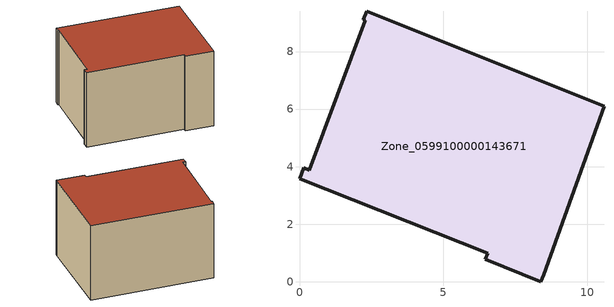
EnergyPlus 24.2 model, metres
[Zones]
Zone_0599100000143671
 floor ground (C_G): 10.58,6.1 8.48,0.24 8.38,0 6.46,0.79 6.54,0.98 0,3.58 0.15,3.96 0.34,3.88 2.28,9.08 2.21,9.11 2.33,9.4 z0
 wall outside (C_F): 8.48,0.24 10.58,6.1 2.33,9.4 2.21,9.11 2.28,9.08 0.34,3.88 0.15,3.96 0,3.58 6.54,0.98 6.46,0.79 8.38,0 8.48,0.24 z0:5.89
 roof outside (C_R): 0,3.58 6.54,0.98 6.46,0.79 8.38,0 8.48,0.24 10.58,6.1 2.33,9.4 2.21,9.11 2.28,9.08 0.34,3.88 0.15,3.96 z5.89
[BUILDING]
Pand.0599100000143671: North Axis=0; Terrain=City; Loads Convergence Tolerance Value=0.04; Temperature Convergence Tolerance Value=0.4; Solar Distribution=FullExterior; Maximum Number of Warmup Days=25; Minimum Number of Warmup Days=1
[Site:Location]
Rotterdam.The.Hague.AP_ZH_NLD Design_Conditions: Latitude=51.96; Longitude=4.45; Time Zone=1; Elevation=-4.5
[SITE:GROUNDTEMPERATURE:BUILDINGSURFACE]
18, 18, 18, 18, 18, 18, 18, 18, 18, 18, 18, 18
[MATERIAL] Thermal Absorptance=0.9; Solar Absorptance=0.7; Visible Absorptance=0.7
Name | Roughness | Thickness | Conductivity | Density | Specific Heat
G.TI.1975-1991 | MediumSmooth | 0.15 | 0.288461 | 540 | 1210
F.TI.1975-1991 | Rough | 0.3 | 0.230769 | 1920 | 840
R.TI.1975-1991 | MediumRough | 0.2 | 0.153846 | 1500 | 1000
[CONSTRUCTION]
C_G: G.TI.1975-1991
C_F: F.TI.1975-1991
C_R: R.TI.1975-1991
[ZONE]
Zone_0599100000143671: Type=1; Multiplier=1; Ceiling Height=Autocalculate; Volume=Autocalculate; Floor Area=autocalculate; Part of Total Floor Area=Yes
[ZONEINFILTRATION:DESIGNFLOWRATE]
Infil_Zone_0599100000143671: Zone or ZoneList or Space or SpaceList=Zone_0599100000143671; Schedule=AlwaysOn; Design Flow Rate Calculation Method=Flow/Area; Flow Rate per Floor Area=0.003; Constant Term Coefficient=1; Temperature Term Coefficient=0; Velocity Term Coefficient=0; Velocity Squared Term Coefficient=0
[HVACTEMPLATE:ZONE:IDEALLOADSAIRSYSTEM]
Zone_0599100000143671: Maximum Heating Supply Air Temperature=50; Minimum Cooling Supply Air Temperature=13; Maximum Heating Supply Air Humidity Ratio=0.0156; Minimum Cooling Supply Air Humidity Ratio=0.0077; Heating Limit=NoLimit; Cooling Limit=NoLimit; Dehumidification Control Type=ConstantSensibleHeatRatio; Cooling Sensible Heat Ratio=0.7; Dehumidification Setpoint=60; Humidification Control Type=None; Humidification Setpoint=30; Outdoor Air Method=None; Outdoor Air Flow Rate per Person=0.00944; Outdoor Air Flow Rate per Zone Floor Area=0; Outdoor Air Flow Rate per Zone=0; Demand Controlled Ventilation Type=None; Outdoor Air Economizer Type=NoEconomizer; Heat Recovery Type=None; Sensible Heat Recovery Effectiveness=0.7; Latent Heat Recovery Effectiveness=0.65
[ZONECONTROL:THERMOSTAT]
ThermostatControl_Zone_0599100000143671: Zone or ZoneList=Zone_0599100000143671; Control Type Schedule=DualSetpointControlType; Control 1=Thermostat_Zone_0599100000143671; Temperature Difference Between Cutout And Setpoint=0
[THERMOSTATSETPOINT:DUALSETPOINT]
Thermostat_Zone_0599100000143671: Heating Setpoint Temperature Schedule=HeatingSetpoint_Zone_0599100000143671; Cooling Setpoint Temperature Schedule=CoolingSetpoint_Zone_0599100000143671
[SCHEDULE:COMPACT]
HeatingSetpoint_Zone_0599100000143671: Through: 12/31, For: AllDays, Until: 24:00, 21
CoolingSetpoint_Zone_0599100000143671: Through: 12/31, For: AllDays, Until: 24:00, 24
DualSetpointControlType: Through: 12/31, For: AllDays, Until: 24:00, 4
AlwaysOn: Through: 12/31, For: AllDays, Until: 24:00, 1
